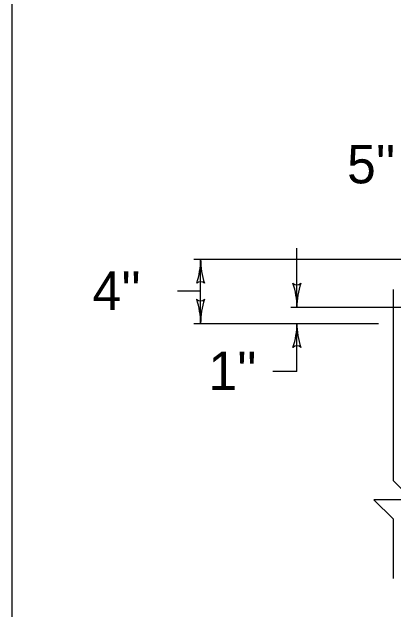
# Model space of a CAD drawing. Extents: x 1007 to 1035.5, y 1000.5 to 1021.5.
# Drawn here: x 1007 to 1008.978, y 1009.678 to 1012.781 of the extents above; entities that cross this region are included whole.
import ezdxf

# ---------------------------------------------------------------- set-up
doc = ezdxf.new("R2010")
doc.units = 0
for name, color, linetype in [('Level 1', 7, 'Continuous'), ('Level 10', 7, 'Continuous'), ('Level 11', 7, 'Continuous')]:
    doc.layers.add(name, color=color, linetype=linetype)

msp = doc.modelspace()

# ---------------------------------------------------------------- linework, layer by layer
at = {"layer": 'Level 1'}
for p, q in [((1008.4795, 1011.246), (1008.4795, 1011.5538)), ((1007.9447, 1011.496), (1009.7802, 1011.496)), ((1007.9795, 1011.1627), (1007.9795, 1011.496)), ((1007.9795, 1011.3293), (1007.8601, 1011.3293)), ((1008.4479, 1011.246), (1009.3678, 1011.246)), ((1007.9447, 1011.1627), (1008.9026, 1011.1627)), ((1008.4795, 1010.9127), (1008.4795, 1011.1627)), ((1008.4795, 1010.9127), (1008.3545, 1010.9127))]:
    msp.add_line(p, q, dxfattribs=at)
msp.add_lwpolyline([(1008.9795, 1011.3382), (1008.9795, 1010.346), (1009.0795, 1010.246), (1008.8795, 1010.246), (1008.9795, 1010.146), (1008.9795, 1009.8368)], dxfattribs=at)
for centre, radius, start, end in [((1007.5889, 1011.496), 0.3906, 341.3472, 359.9939), ((1008.3701, 1011.496), 0.3906, 179.9878, 180), ((1008.3701, 1011.496), 0.3906, 180, 198.6688), ((1007.9795, 1011.3475), 0.0312, 48.7746, 130.8913), ((1008.4795, 1011.3945), 0.0312, 228.7746, 310.8913), ((1008.0889, 1011.246), 0.3906, 0, 18.6688), ((1008.8701, 1011.246), 0.3906, 161.3472, 179.9939), ((1007.9795, 1011.3112), 0.0312, 228.7746, 310.8913), ((1007.5889, 1011.1627), 0.3906, 0, 18.6688), ((1008.3701, 1011.1627), 0.3906, 161.3472, 179.9939), ((1008.0889, 1011.246), 0.3906, 359.9878, 0), ((1007.5889, 1011.1627), 0.3906, 359.9878, 0), ((1008.0889, 1011.1627), 0.3906, 341.3472, 359.9939), ((1008.8701, 1011.1627), 0.3906, 179.9878, 180), ((1008.8701, 1011.1627), 0.3906, 180, 198.6688), ((1008.4795, 1011.0141), 0.0312, 48.7746, 130.8913)]:
    msp.add_arc(centre, radius, start, end, dxfattribs=at)
at = {"layer": 'Level 10'}
msp.add_line((1007, 1021.5), (1007, 1000.5), dxfattribs=at)
at = {"layer": 'Level 11'}
msp.add_lwpolyline([(1007, 1000.5), (1035.5, 1000.5), (1035.5, 1021.5), (1007, 1021.5)], close=True, dxfattribs=at)

# ---------------------------------------------------------------- texts
at = {"layer": 'Level 1'}
for s, p in [("5''", (1008.74, 1011.8905)), ("4''", (1007.4184, 1011.2328)), ("1''", (1008.0199, 1010.8158))]:
    msp.add_text(s, height=0.2, dxfattribs=at).set_placement(p)

doc.saveas('drawing.dxf')
